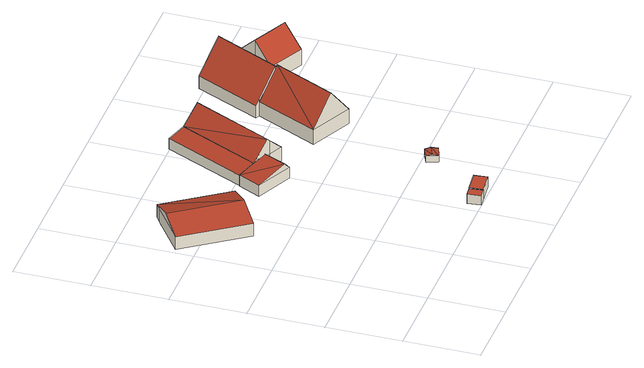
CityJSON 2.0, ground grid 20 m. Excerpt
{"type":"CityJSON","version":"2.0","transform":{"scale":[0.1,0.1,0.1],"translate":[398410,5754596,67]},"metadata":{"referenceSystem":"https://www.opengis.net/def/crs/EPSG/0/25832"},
"CityObjects":{
"building1":{"type":"Building","attributes":{"Gemeindeschluessel":"05515000","Geometrietyp2DReferenz":"3000","function":"31001_2700","roofType":"5000","measuredHeight":5.77},"geometry":[{"type":"Solid","lod":"2","boundaries":[[[[0,1,2,3]],[[4,5,1,0]],[[6,7,5,4]],[[8,9,7,6]],[[3,2,9,8]],[[0,10,11,4]],[[3,8,10]],[[12,11,10,8]],[[11,12,6,4]],[[12,8,6]],[[10,0,3]],[[1,5,7,9,2]]]],"semantics":{"surfaces":[{"type":"WallSurface"},{"type":"RoofSurface"},{"type":"GroundSurface"}],"values":[[0,0,0,0,0,1,1,1,0,0,0,2]]}}]},
"building2":{"type":"Building","attributes":{"Gemeindeschluessel":"05515000","Geometrietyp2DReferenz":"3000","function":"31001_1310","roofType":"1000","measuredHeight":2.74},"geometry":[{"type":"Solid","lod":"2","boundaries":[[[[13,14,15,16]],[[17,18,14,13]],[[19,20,18,17]],[[16,15,20,19]],[[17,13,16,19]],[[14,18,20,15]]]],"semantics":{"surfaces":[{"type":"WallSurface"},{"type":"RoofSurface"},{"type":"GroundSurface"}],"values":[[0,0,0,0,1,2]]}}]},
"building3":{"type":"Building","attributes":{"Gemeindeschluessel":"05515000","Geometrietyp2DReferenz":"3000","function":"51009_1611","roofType":"1000","measuredHeight":3},"geometry":[{"type":"Solid","lod":"2","boundaries":[[[[21,22,23,24]],[[25,26,22,21]],[[27,28,26,25]],[[24,23,28,27]],[[25,21,24,27]],[[22,26,28,23]]]],"semantics":{"surfaces":[{"type":"WallSurface"},{"type":"RoofSurface"},{"type":"GroundSurface"}],"values":[[0,0,0,0,1,2]]}}]},
"building4":{"type":"Building","attributes":{"Gemeindeschluessel":"05515000","Geometrietyp2DReferenz":"3000","function":"31001_2700","roofType":"5000","measuredHeight":4.85},"geometry":[{"type":"Solid","lod":"2","boundaries":[[[[29,30,31,32]],[[33,34,30,29]],[[35,36,34,33]],[[32,31,36,35]],[[37,38,32]],[[32,35,37]],[[33,29,38]],[[38,37,33]],[[32,38,29]],[[33,37,35]],[[30,34,36,31]]]],"semantics":{"surfaces":[{"type":"WallSurface"},{"type":"RoofSurface"},{"type":"GroundSurface"}],"values":[[0,0,0,0,1,1,1,1,0,0,2]]}}]},
"building5":{"type":"Building","attributes":{"Gemeindeschluessel":"05515000","Geometrietyp2DReferenz":"3000","function":"31001_2700","roofType":"2100","measuredHeight":4.06},"geometry":[{"type":"Solid","lod":"2","boundaries":[[[[39,40,41,42]],[[43,44,40,39]],[[45,46,44,43]],[[42,41,46,45]],[[43,39,42,45]],[[40,44,46,41]]]],"semantics":{"surfaces":[{"type":"WallSurface"},{"type":"RoofSurface"},{"type":"GroundSurface"}],"values":[[0,0,0,0,1,2]]}}]},
"building6":{"type":"Building","attributes":{"Gemeindeschluessel":"05515000","Geometrietyp2DReferenz":"3000","function":"31001_1310","roofType":"3100","measuredHeight":2.34},"geometry":[{"type":"Solid","lod":"2","boundaries":[[[[47,48,49,50]],[[51,52,48,47]],[[53,54,52,51]],[[50,49,54,53]],[[47,55,51]],[[53,56,50]],[[56,55,47]],[[47,50,56]],[[53,51,55]],[[55,56,53]],[[48,52,54,49]]]],"semantics":{"surfaces":[{"type":"WallSurface"},{"type":"RoofSurface"},{"type":"GroundSurface"}],"values":[[0,0,0,0,0,0,1,1,1,1,2]]}}]},
"building7":{"type":"Building","attributes":{"Gemeindeschluessel":"05515000","Geometrietyp2DReferenz":"3000","function":"31001_2700","roofType":"3100","measuredHeight":8.76},"geometry":[{"type":"Solid","lod":"2","boundaries":[[[[57,58,59,45]],[[60,61,58,57]],[[62,30,61,60]],[[42,63,30,62]],[[45,59,63,42]],[[64,65,45]],[[45,42,64]],[[60,57,65]],[[65,64,66,60]],[[66,62,60]],[[66,64,42,62]],[[65,57,45]],[[58,61,30,63,59]]]],"semantics":{"surfaces":[{"type":"WallSurface"},{"type":"RoofSurface"},{"type":"GroundSurface"}],"values":[[0,0,0,0,0,1,1,1,1,0,0,0,2]]}}]},
"building8":{"type":"Building","attributes":{"name":"Haus Forkenbeck","Gemeindeschluessel":"05515000","Geometrietyp2DReferenz":"3000","function":"31001_1000","roofType":"3100","measuredHeight":11.97},"address":[{"country":"Germany","locality":"Münster","thoroughfareNumber":"20","thoroughfareName":"Haus Forkenbeck"}],"geometry":[{"type":"Solid","lod":"2","boundaries":[[[[67,68,69,70]],[[71,72,68,67]],[[73,74,72,71]],[[70,69,74,73]],[[67,75,71]],[[73,76,70]],[[70,76,75]],[[75,67,70]],[[76,73,71]],[[71,75,76]],[[68,72,74,69]]]],"semantics":{"surfaces":[{"type":"WallSurface"},{"type":"RoofSurface"},{"type":"GroundSurface"}],"values":[[0,0,0,0,0,0,1,1,1,1,2]]}}]},
"building9":{"type":"Building","attributes":{"Gemeindeschluessel":"05515000","Geometrietyp2DReferenz":"3000","function":"31001_2700"},"children":["building9-1","building9-2"]},
"building9-1":{"type":"BuildingPart","attributes":{"roofType":"3100","measuredHeight":11.88},"parents":["building9"],"geometry":[{"type":"Solid","lod":"2","boundaries":[[[[77,69,78,79]],[[80,81,69,77]],[[82,74,81,80]],[[83,84,74,82]],[[85,86,84,83]],[[87,88,86,85]],[[89,90,88,87]],[[91,92,93,90,89]],[[85,83,82,80,87]],[[77,79,94,95,96,91,89,87,80]],[[97,78,69,81,74,84,86,88,90,93,98]],[[98,95,94,97]],[[97,94,79,78]],[[92,91,96]],[[98,93,92,96,95]]]],"semantics":{"surfaces":[{"type":"WallSurface"},{"type":"RoofSurface"},{"type":"GroundSurface"},{"type":"ClosureSurface"}],"values":[[0,0,0,0,0,0,0,0,1,1,2,3,3,0,3]]}}]},
"building9-2":{"type":"BuildingPart","attributes":{"roofType":"3100","measuredHeight":9.87},"parents":["building9"],"geometry":[{"type":"Solid","lod":"2","boundaries":[[[[99,90,93,92]],[[100,101,90,99]],[[102,103,101,100]],[[104,105,103,102]],[[106,107,105,104]],[[108,79,78,107,106]],[[102,100,99,92,96,109,110,104]],[[108,106,104,110]],[[98,93,90,101,103,105,107,78,97]],[[95,94,110,109]],[[98,97,94,95]],[[95,109,96]],[[93,98,95,96,92]],[[79,108,110,94]],[[79,94,97,78]]]],"semantics":{"surfaces":[{"type":"WallSurface"},{"type":"RoofSurface"},{"type":"GroundSurface"},{"type":"ClosureSurface"}],"values":[[0,0,0,0,0,0,1,1,2,0,3,0,3,0,3]]}}]}
},
"vertices":[
[117,485,48],[117,485,11],[240,572,11],[240,572,48],[2,649,48],[2,649,11],[106,723,48],[106,723,11],[125,735,48],[125,735,11],[179,529,68],[64,693,68],[106,723,54],
[455,4,30],[455,4,3],[451,40,3],[451,40,30],[429,1,30],[429,1,3],[425,37,30],[425,37,3],
[507,46,32],[507,46,2],[451,40,2],[451,40,32],[511,11,32],[511,11,2],[455,4,32],[455,4,2],
[419,540,40],[419,540,8],[321,587,8],[321,587,40],[391,481,40],[391,481,8],[292,528,40],[292,528,8],[376,488,57],[404,548,57],
[321,587,39],[321,587,9],[368,565,9],[368,565,49],[422,800,39],[422,800,9],[469,778,49],[469,778,9],
[598,201,20],[598,201,1],[568,188,1],[568,188,20],[611,170,20],[611,170,1],[580,158,20],[580,158,1],[604,186,24],[574,173,24],
[557,736,49],[557,736,8],[469,778,8],[456,523,49],[456,523,8],[419,540,49],[368,565,8],[412,544,96],[513,757,96],[419,540,88],
[671,419,46],[671,419,4],[749,582,4],[749,582,46],[556,473,46],[556,473,4],[634,637,46],[634,637,4],[613,446,124],[692,610,124],
[749,582,40],[785,655,4],[785,655,40],[686,612,123],[686,612,4],[634,637,54],[623,642,40],[623,642,4],[706,815,40],[706,815,4],[769,785,123],[769,785,4],[807,767,74],[807,767,4],[806,767,74],[806,767,49],[806,767,4],[809,704,40],[832,754,40],[825,757,49],[809,704,4],[832,754,4],
[807,767,48],[909,717,49],[909,717,4],[928,708,49],[928,708,4],[904,658,103],[904,658,4],[881,608,49],[881,608,4],[785,655,49],[832,754,49],[809,704,103]
]}
